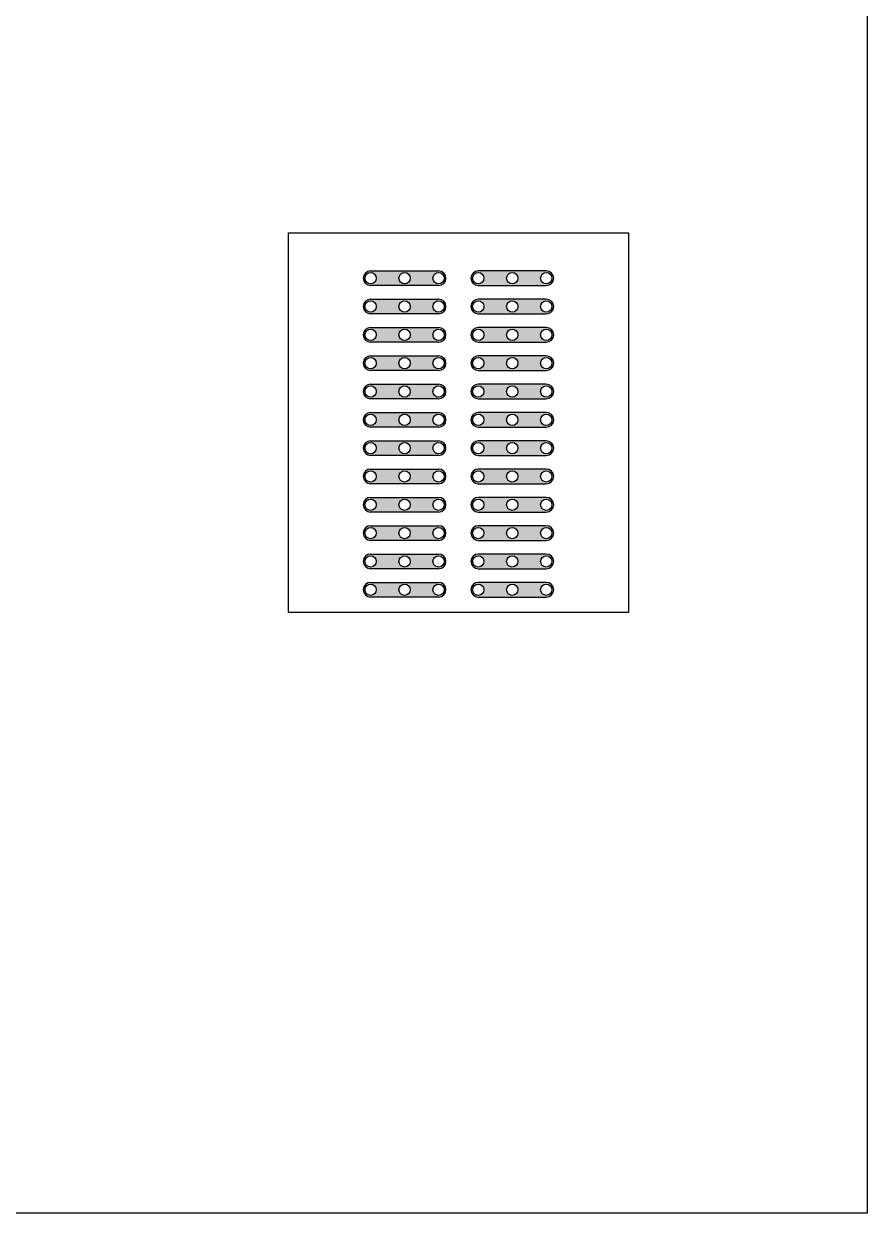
# Model space of a CAD drawing. Header units: millimetres. Extents: x -212 to 952, y -78 to 872.
# Drawn here: x 10.9 to 85.3, y 662.3 to 767.3 of the extents above; entities that cross this region are included whole.
import ezdxf

# ---------------------------------------------------------------- set-up
doc = ezdxf.new("R2010")
doc.units = ezdxf.units.MM
doc.layers.add('PCB_2', color=6, linetype='Continuous', lineweight=25)

msp = doc.modelspace()

# ---------------------------------------------------------------- hatches: boundary and pattern name
at = {"layer": 'PCB_2'}
h = msp.add_hatch(color=256, dxfattribs=at)
h.set_gradient(color1=(255, 0, 0), color2=(255, 0, 0))
edge = h.paths.add_edge_path()
edge.add_arc((41.537, 744.831), 0.5, 0, 360)
edge = h.paths.add_edge_path()
edge.add_arc((44.537, 744.831), 0.5, 0, 360)
edge = h.paths.add_edge_path()
edge.add_arc((47.537, 744.831), 0.5, 0, 360)
edge = h.paths.add_edge_path()
edge.add_line((47.537, 744.181), (41.537, 744.181))
edge.add_arc((41.537, 744.831), 0.65, 90, 270, ccw=False)
edge.add_line((41.537, 745.481), (47.537, 745.481))
edge.add_arc((47.537, 744.831), 0.65, -90, 90, ccw=False)
h = msp.add_hatch(color=256, dxfattribs=at)
h.set_gradient(color1=(255, 0, 0), color2=(255, 0, 0))
edge = h.paths.add_edge_path()
edge.add_arc((57.037, 744.831), 0.5, 0, 360)
edge = h.paths.add_edge_path()
edge.add_arc((54.037, 744.831), 0.5, 0, 360)
edge = h.paths.add_edge_path()
edge.add_arc((51.037, 744.831), 0.5, 0, 360)
edge = h.paths.add_edge_path()
edge.add_line((51.037, 744.181), (57.037, 744.181))
edge.add_arc((57.037, 744.831), 0.65, 270, 450)
edge.add_line((57.037, 745.481), (51.037, 745.481))
edge.add_arc((51.037, 744.831), 0.65, 90, 270)
h = msp.add_hatch(color=256, dxfattribs=at)
h.set_gradient(color1=(255, 0, 0), color2=(255, 0, 0))
edge = h.paths.add_edge_path()
edge.add_arc((41.537, 742.331), 0.5, 0, 360)
edge = h.paths.add_edge_path()
edge.add_arc((44.537, 742.331), 0.5, 0, 360)
edge = h.paths.add_edge_path()
edge.add_arc((47.537, 742.331), 0.5, 0, 360)
edge = h.paths.add_edge_path()
edge.add_line((47.537, 741.681), (41.537, 741.681))
edge.add_arc((41.537, 742.331), 0.65, 90, 270, ccw=False)
edge.add_line((41.537, 742.981), (47.537, 742.981))
edge.add_arc((47.537, 742.331), 0.65, -90, 90, ccw=False)
h = msp.add_hatch(color=256, dxfattribs=at)
h.set_gradient(color1=(255, 0, 0), color2=(255, 0, 0))
edge = h.paths.add_edge_path()
edge.add_arc((57.037, 742.331), 0.5, 0, 360)
edge = h.paths.add_edge_path()
edge.add_arc((54.037, 742.331), 0.5, 0, 360)
edge = h.paths.add_edge_path()
edge.add_arc((51.037, 742.331), 0.5, 0, 360)
edge = h.paths.add_edge_path()
edge.add_line((51.037, 741.681), (57.037, 741.681))
edge.add_arc((57.037, 742.331), 0.65, 270, 450)
edge.add_line((57.037, 742.981), (51.037, 742.981))
edge.add_arc((51.037, 742.331), 0.65, 90, 270)
h = msp.add_hatch(color=256, dxfattribs=at)
h.set_gradient(color1=(255, 0, 0), color2=(255, 0, 0))
edge = h.paths.add_edge_path()
edge.add_arc((41.537, 739.831), 0.5, 0, 360)
edge = h.paths.add_edge_path()
edge.add_arc((44.537, 739.831), 0.5, 0, 360)
edge = h.paths.add_edge_path()
edge.add_arc((47.537, 739.831), 0.5, 0, 360)
edge = h.paths.add_edge_path()
edge.add_line((47.537, 739.181), (41.537, 739.181))
edge.add_arc((41.537, 739.831), 0.65, 90, 270, ccw=False)
edge.add_line((41.537, 740.481), (47.537, 740.481))
edge.add_arc((47.537, 739.831), 0.65, -90, 90, ccw=False)
h = msp.add_hatch(color=256, dxfattribs=at)
h.set_gradient(color1=(255, 0, 0), color2=(255, 0, 0))
edge = h.paths.add_edge_path()
edge.add_arc((57.037, 739.831), 0.5, 0, 360)
edge = h.paths.add_edge_path()
edge.add_arc((54.037, 739.831), 0.5, 0, 360)
edge = h.paths.add_edge_path()
edge.add_arc((51.037, 739.831), 0.5, 0, 360)
edge = h.paths.add_edge_path()
edge.add_line((51.037, 739.181), (57.037, 739.181))
edge.add_arc((57.037, 739.831), 0.65, 270, 450)
edge.add_line((57.037, 740.481), (51.037, 740.481))
edge.add_arc((51.037, 739.831), 0.65, 90, 270)
h = msp.add_hatch(color=256, dxfattribs=at)
h.set_gradient(color1=(255, 0, 0), color2=(255, 0, 0))
edge = h.paths.add_edge_path()
edge.add_arc((41.537, 737.331), 0.5, 0, 360)
edge = h.paths.add_edge_path()
edge.add_arc((44.537, 737.331), 0.5, 0, 360)
edge = h.paths.add_edge_path()
edge.add_arc((47.537, 737.331), 0.5, 0, 360)
edge = h.paths.add_edge_path()
edge.add_line((47.537, 736.681), (41.537, 736.681))
edge.add_arc((41.537, 737.331), 0.65, 90, 270, ccw=False)
edge.add_line((41.537, 737.981), (47.537, 737.981))
edge.add_arc((47.537, 737.331), 0.65, -90, 90, ccw=False)
h = msp.add_hatch(color=256, dxfattribs=at)
h.set_gradient(color1=(255, 0, 0), color2=(255, 0, 0))
edge = h.paths.add_edge_path()
edge.add_arc((57.037, 737.331), 0.5, 0, 360)
edge = h.paths.add_edge_path()
edge.add_arc((54.037, 737.331), 0.5, 0, 360)
edge = h.paths.add_edge_path()
edge.add_arc((51.037, 737.331), 0.5, 0, 360)
edge = h.paths.add_edge_path()
edge.add_line((51.037, 736.681), (57.037, 736.681))
edge.add_arc((57.037, 737.331), 0.65, 270, 450)
edge.add_line((57.037, 737.981), (51.037, 737.981))
edge.add_arc((51.037, 737.331), 0.65, 90, 270)
h = msp.add_hatch(color=256, dxfattribs=at)
h.set_gradient(color1=(255, 0, 0), color2=(255, 0, 0))
edge = h.paths.add_edge_path()
edge.add_arc((41.537, 734.831), 0.5, 0, 360)
edge = h.paths.add_edge_path()
edge.add_arc((44.537, 734.831), 0.5, 0, 360)
edge = h.paths.add_edge_path()
edge.add_arc((47.537, 734.831), 0.5, 0, 360)
edge = h.paths.add_edge_path()
edge.add_line((47.537, 734.181), (41.537, 734.181))
edge.add_arc((41.537, 734.831), 0.65, 90, 270, ccw=False)
edge.add_line((41.537, 735.481), (47.537, 735.481))
edge.add_arc((47.537, 734.831), 0.65, -90, 90, ccw=False)
h = msp.add_hatch(color=256, dxfattribs=at)
h.set_gradient(color1=(255, 0, 0), color2=(255, 0, 0))
edge = h.paths.add_edge_path()
edge.add_arc((57.037, 734.831), 0.5, 0, 360)
edge = h.paths.add_edge_path()
edge.add_arc((54.037, 734.831), 0.5, 0, 360)
edge = h.paths.add_edge_path()
edge.add_arc((51.037, 734.831), 0.5, 0, 360)
edge = h.paths.add_edge_path()
edge.add_line((51.037, 734.181), (57.037, 734.181))
edge.add_arc((57.037, 734.831), 0.65, 270, 450)
edge.add_line((57.037, 735.481), (51.037, 735.481))
edge.add_arc((51.037, 734.831), 0.65, 90, 270)
h = msp.add_hatch(color=256, dxfattribs=at)
h.set_gradient(color1=(255, 0, 0), color2=(255, 0, 0))
edge = h.paths.add_edge_path()
edge.add_arc((41.537, 732.331), 0.5, 0, 360)
edge = h.paths.add_edge_path()
edge.add_arc((44.537, 732.331), 0.5, 0, 360)
edge = h.paths.add_edge_path()
edge.add_arc((47.537, 732.331), 0.5, 0, 360)
edge = h.paths.add_edge_path()
edge.add_line((47.537, 731.681), (41.537, 731.681))
edge.add_arc((41.537, 732.331), 0.65, 90, 270, ccw=False)
edge.add_line((41.537, 732.981), (47.537, 732.981))
edge.add_arc((47.537, 732.331), 0.65, -90, 90, ccw=False)
h = msp.add_hatch(color=256, dxfattribs=at)
h.set_gradient(color1=(255, 0, 0), color2=(255, 0, 0))
edge = h.paths.add_edge_path()
edge.add_arc((57.037, 732.331), 0.5, 0, 360)
edge = h.paths.add_edge_path()
edge.add_arc((54.037, 732.331), 0.5, 0, 360)
edge = h.paths.add_edge_path()
edge.add_arc((51.037, 732.331), 0.5, 0, 360)
edge = h.paths.add_edge_path()
edge.add_line((51.037, 731.681), (57.037, 731.681))
edge.add_arc((57.037, 732.331), 0.65, 270, 450)
edge.add_line((57.037, 732.981), (51.037, 732.981))
edge.add_arc((51.037, 732.331), 0.65, 90, 270)
h = msp.add_hatch(color=256, dxfattribs=at)
h.set_gradient(color1=(255, 0, 0), color2=(255, 0, 0))
edge = h.paths.add_edge_path()
edge.add_arc((41.537, 729.831), 0.5, 0, 360)
edge = h.paths.add_edge_path()
edge.add_arc((44.537, 729.831), 0.5, 0, 360)
edge = h.paths.add_edge_path()
edge.add_arc((47.537, 729.831), 0.5, 0, 360)
edge = h.paths.add_edge_path()
edge.add_line((47.537, 729.181), (41.537, 729.181))
edge.add_arc((41.537, 729.831), 0.65, 90, 270, ccw=False)
edge.add_line((41.537, 730.481), (47.537, 730.481))
edge.add_arc((47.537, 729.831), 0.65, -90, 90, ccw=False)
h = msp.add_hatch(color=256, dxfattribs=at)
h.set_gradient(color1=(255, 0, 0), color2=(255, 0, 0))
edge = h.paths.add_edge_path()
edge.add_arc((57.037, 729.831), 0.5, 0, 360)
edge = h.paths.add_edge_path()
edge.add_arc((54.037, 729.831), 0.5, 0, 360)
edge = h.paths.add_edge_path()
edge.add_arc((51.037, 729.831), 0.5, 0, 360)
edge = h.paths.add_edge_path()
edge.add_line((51.037, 729.181), (57.037, 729.181))
edge.add_arc((57.037, 729.831), 0.65, 270, 450)
edge.add_line((57.037, 730.481), (51.037, 730.481))
edge.add_arc((51.037, 729.831), 0.65, 90, 270)
h = msp.add_hatch(color=256, dxfattribs=at)
h.set_gradient(color1=(255, 0, 0), color2=(255, 0, 0))
edge = h.paths.add_edge_path()
edge.add_arc((41.537, 727.331), 0.5, 0, 360)
edge = h.paths.add_edge_path()
edge.add_arc((44.537, 727.331), 0.5, 0, 360)
edge = h.paths.add_edge_path()
edge.add_arc((47.537, 727.331), 0.5, 0, 360)
edge = h.paths.add_edge_path()
edge.add_line((47.537, 726.681), (41.537, 726.681))
edge.add_arc((41.537, 727.331), 0.65, 90, 270, ccw=False)
edge.add_line((41.537, 727.981), (47.537, 727.981))
edge.add_arc((47.537, 727.331), 0.65, -90, 90, ccw=False)
h = msp.add_hatch(color=256, dxfattribs=at)
h.set_gradient(color1=(255, 0, 0), color2=(255, 0, 0))
edge = h.paths.add_edge_path()
edge.add_arc((57.037, 727.331), 0.5, 0, 360)
edge = h.paths.add_edge_path()
edge.add_arc((54.037, 727.331), 0.5, 0, 360)
edge = h.paths.add_edge_path()
edge.add_arc((51.037, 727.331), 0.5, 0, 360)
edge = h.paths.add_edge_path()
edge.add_line((51.037, 726.681), (57.037, 726.681))
edge.add_arc((57.037, 727.331), 0.65, 270, 450)
edge.add_line((57.037, 727.981), (51.037, 727.981))
edge.add_arc((51.037, 727.331), 0.65, 90, 270)
h = msp.add_hatch(color=256, dxfattribs=at)
h.set_gradient(color1=(255, 0, 0), color2=(255, 0, 0))
edge = h.paths.add_edge_path()
edge.add_arc((41.537, 724.831), 0.5, 0, 360)
edge = h.paths.add_edge_path()
edge.add_arc((44.537, 724.831), 0.5, 0, 360)
edge = h.paths.add_edge_path()
edge.add_arc((47.537, 724.831), 0.5, 0, 360)
edge = h.paths.add_edge_path()
edge.add_line((47.537, 724.181), (41.537, 724.181))
edge.add_arc((41.537, 724.831), 0.65, 90, 270, ccw=False)
edge.add_line((41.537, 725.481), (47.537, 725.481))
edge.add_arc((47.537, 724.831), 0.65, -90, 90, ccw=False)
h = msp.add_hatch(color=256, dxfattribs=at)
h.set_gradient(color1=(255, 0, 0), color2=(255, 0, 0))
edge = h.paths.add_edge_path()
edge.add_arc((57.037, 724.831), 0.5, 0, 360)
edge = h.paths.add_edge_path()
edge.add_arc((54.037, 724.831), 0.5, 0, 360)
edge = h.paths.add_edge_path()
edge.add_arc((51.037, 724.831), 0.5, 0, 360)
edge = h.paths.add_edge_path()
edge.add_line((51.037, 724.181), (57.037, 724.181))
edge.add_arc((57.037, 724.831), 0.65, 270, 450)
edge.add_line((57.037, 725.481), (51.037, 725.481))
edge.add_arc((51.037, 724.831), 0.65, 90, 270)
h = msp.add_hatch(color=256, dxfattribs=at)
h.set_gradient(color1=(255, 0, 0), color2=(255, 0, 0))
edge = h.paths.add_edge_path()
edge.add_arc((41.537, 722.331), 0.5, 0, 360)
edge = h.paths.add_edge_path()
edge.add_arc((44.537, 722.331), 0.5, 0, 360)
edge = h.paths.add_edge_path()
edge.add_arc((47.537, 722.331), 0.5, 0, 360)
edge = h.paths.add_edge_path()
edge.add_line((47.537, 721.681), (41.537, 721.681))
edge.add_arc((41.537, 722.331), 0.65, 90, 270, ccw=False)
edge.add_line((41.537, 722.981), (47.537, 722.981))
edge.add_arc((47.537, 722.331), 0.65, -90, 90, ccw=False)
h = msp.add_hatch(color=256, dxfattribs=at)
h.set_gradient(color1=(255, 0, 0), color2=(255, 0, 0))
edge = h.paths.add_edge_path()
edge.add_arc((57.037, 722.331), 0.5, 0, 360)
edge = h.paths.add_edge_path()
edge.add_arc((54.037, 722.331), 0.5, 0, 360)
edge = h.paths.add_edge_path()
edge.add_arc((51.037, 722.331), 0.5, 0, 360)
edge = h.paths.add_edge_path()
edge.add_line((51.037, 721.681), (57.037, 721.681))
edge.add_arc((57.037, 722.331), 0.65, 270, 450)
edge.add_line((57.037, 722.981), (51.037, 722.981))
edge.add_arc((51.037, 722.331), 0.65, 90, 270)
h = msp.add_hatch(color=256, dxfattribs=at)
h.set_gradient(color1=(255, 0, 0), color2=(255, 0, 0))
edge = h.paths.add_edge_path()
edge.add_arc((41.537, 719.831), 0.5, 0, 360)
edge = h.paths.add_edge_path()
edge.add_arc((44.537, 719.831), 0.5, 0, 360)
edge = h.paths.add_edge_path()
edge.add_arc((47.537, 719.831), 0.5, 0, 360)
edge = h.paths.add_edge_path()
edge.add_line((47.537, 719.181), (41.537, 719.181))
edge.add_arc((41.537, 719.831), 0.65, 90, 270, ccw=False)
edge.add_line((41.537, 720.481), (47.537, 720.481))
edge.add_arc((47.537, 719.831), 0.65, -90, 90, ccw=False)
h = msp.add_hatch(color=256, dxfattribs=at)
h.set_gradient(color1=(255, 0, 0), color2=(255, 0, 0))
edge = h.paths.add_edge_path()
edge.add_arc((57.037, 719.831), 0.5, 0, 360)
edge = h.paths.add_edge_path()
edge.add_arc((54.037, 719.831), 0.5, 0, 360)
edge = h.paths.add_edge_path()
edge.add_arc((51.037, 719.831), 0.5, 0, 360)
edge = h.paths.add_edge_path()
edge.add_line((51.037, 719.181), (57.037, 719.181))
edge.add_arc((57.037, 719.831), 0.65, 270, 450)
edge.add_line((57.037, 720.481), (51.037, 720.481))
edge.add_arc((51.037, 719.831), 0.65, 90, 270)
h = msp.add_hatch(color=256, dxfattribs=at)
h.set_gradient(color1=(255, 0, 0), color2=(255, 0, 0))
edge = h.paths.add_edge_path()
edge.add_arc((41.537, 717.331), 0.5, 0, 360)
edge = h.paths.add_edge_path()
edge.add_arc((44.537, 717.331), 0.5, 0, 360)
edge = h.paths.add_edge_path()
edge.add_arc((47.537, 717.331), 0.5, 0, 360)
edge = h.paths.add_edge_path()
edge.add_line((47.537, 716.681), (41.537, 716.681))
edge.add_arc((41.537, 717.331), 0.65, 90, 270, ccw=False)
edge.add_line((41.537, 717.981), (47.537, 717.981))
edge.add_arc((47.537, 717.331), 0.65, -90, 90, ccw=False)
h = msp.add_hatch(color=256, dxfattribs=at)
h.set_gradient(color1=(255, 0, 0), color2=(255, 0, 0))
edge = h.paths.add_edge_path()
edge.add_arc((57.037, 717.331), 0.5, 0, 360)
edge = h.paths.add_edge_path()
edge.add_arc((54.037, 717.331), 0.5, 0, 360)
edge = h.paths.add_edge_path()
edge.add_arc((51.037, 717.331), 0.5, 0, 360)
edge = h.paths.add_edge_path()
edge.add_line((51.037, 716.681), (57.037, 716.681))
edge.add_arc((57.037, 717.331), 0.65, 270, 450)
edge.add_line((57.037, 717.981), (51.037, 717.981))
edge.add_arc((51.037, 717.331), 0.65, 90, 270)

# ---------------------------------------------------------------- linework, layer by layer
msp.add_lwpolyline([(-211.658, 662.291), (-211.658, 872.291), (85.342, 872.291), (85.342, 662.291)], close=True)
for p, q in [((41.537, 745.481), (47.537, 745.481)), ((57.037, 745.481), (51.037, 745.481)), ((47.537, 744.181), (41.537, 744.181)), ((51.037, 744.181), (57.037, 744.181)), ((41.537, 742.981), (47.537, 742.981)), ((57.037, 742.981), (51.037, 742.981)), ((47.537, 741.681), (41.537, 741.681)), ((51.037, 741.681), (57.037, 741.681)), ((41.537, 740.481), (47.537, 740.481)), ((57.037, 740.481), (51.037, 740.481)), ((47.537, 739.181), (41.537, 739.181)), ((51.037, 739.181), (57.037, 739.181)), ((41.537, 737.981), (47.537, 737.981)), ((57.037, 737.981), (51.037, 737.981)), ((47.537, 736.681), (41.537, 736.681)), ((51.037, 736.681), (57.037, 736.681)), ((41.537, 735.481), (47.537, 735.481)), ((57.037, 735.481), (51.037, 735.481)), ((47.537, 734.181), (41.537, 734.181)), ((51.037, 734.181), (57.037, 734.181)), ((41.537, 732.981), (47.537, 732.981)), ((57.037, 732.981), (51.037, 732.981)), ((47.537, 731.681), (41.537, 731.681)), ((51.037, 731.681), (57.037, 731.681)), ((41.537, 730.481), (47.537, 730.481)), ((57.037, 730.481), (51.037, 730.481)), ((47.537, 729.181), (41.537, 729.181)), ((51.037, 729.181), (57.037, 729.181)), ((41.537, 727.981), (47.537, 727.981)), ((57.037, 727.981), (51.037, 727.981)), ((47.537, 726.681), (41.537, 726.681)), ((51.037, 726.681), (57.037, 726.681)), ((41.537, 725.481), (47.537, 725.481)), ((57.037, 725.481), (51.037, 725.481)), ((47.537, 724.181), (41.537, 724.181)), ((51.037, 724.181), (57.037, 724.181)), ((41.537, 722.981), (47.537, 722.981)), ((57.037, 722.981), (51.037, 722.981)), ((47.537, 721.681), (41.537, 721.681)), ((51.037, 721.681), (57.037, 721.681)), ((41.537, 720.481), (47.537, 720.481)), ((57.037, 720.481), (51.037, 720.481)), ((47.537, 719.181), (41.537, 719.181)), ((51.037, 719.181), (57.037, 719.181)), ((41.537, 717.981), (47.537, 717.981)), ((57.037, 717.981), (51.037, 717.981)), ((47.537, 716.681), (41.537, 716.681)), ((51.037, 716.681), (57.037, 716.681))]:
    msp.add_line(p, q, dxfattribs=at)
msp.add_lwpolyline([(34.287, 715.331), (34.287, 748.831), (64.287, 748.831), (64.287, 715.331)], close=True, dxfattribs=at)
for centre in [(41.537, 744.831), (44.537, 744.831), (47.537, 744.831), (51.037, 744.831), (54.037, 744.831), (57.037, 744.831), (41.537, 742.331), (44.537, 742.331), (47.537, 742.331), (51.037, 742.331), (54.037, 742.331), (57.037, 742.331), (41.537, 739.831), (44.537, 739.831), (47.537, 739.831), (51.037, 739.831), (54.037, 739.831), (57.037, 739.831), (41.537, 737.331), (44.537, 737.331), (47.537, 737.331), (51.037, 737.331), (54.037, 737.331), (57.037, 737.331), (41.537, 734.831), (44.537, 734.831), (47.537, 734.831), (51.037, 734.831), (54.037, 734.831), (57.037, 734.831), (41.537, 732.331), (44.537, 732.331), (47.537, 732.331), (51.037, 732.331), (54.037, 732.331), (57.037, 732.331), (41.537, 729.831), (44.537, 729.831), (47.537, 729.831), (51.037, 729.831), (54.037, 729.831), (57.037, 729.831), (41.537, 727.331), (44.537, 727.331), (47.537, 727.331), (51.037, 727.331), (54.037, 727.331), (57.037, 727.331), (41.537, 724.831), (44.537, 724.831), (47.537, 724.831), (51.037, 724.831), (54.037, 724.831), (57.037, 724.831), (41.537, 722.331), (44.537, 722.331), (47.537, 722.331), (51.037, 722.331), (54.037, 722.331), (57.037, 722.331), (41.537, 719.831), (44.537, 719.831), (47.537, 719.831), (51.037, 719.831), (54.037, 719.831), (57.037, 719.831), (41.537, 717.331), (44.537, 717.331), (47.537, 717.331), (51.037, 717.331), (54.037, 717.331), (57.037, 717.331)]:
    msp.add_circle(centre, 0.5, dxfattribs=at)
for centre, start, end in [((41.537, 744.831), 90, 270), ((47.537, 744.831), 270, 90), ((51.037, 744.831), 90, 270), ((57.037, 744.831), 270, 90), ((41.537, 742.331), 90, 270), ((47.537, 742.331), 270, 90), ((51.037, 742.331), 90, 270), ((57.037, 742.331), 270, 90), ((41.537, 739.831), 90, 270), ((47.537, 739.831), 270, 90), ((51.037, 739.831), 90, 270), ((57.037, 739.831), 270, 90), ((41.537, 737.331), 90, 270), ((47.537, 737.331), 270, 90), ((51.037, 737.331), 90, 270), ((57.037, 737.331), 270, 90), ((41.537, 734.831), 90, 270), ((47.537, 734.831), 270, 90), ((51.037, 734.831), 90, 270), ((57.037, 734.831), 270, 90), ((41.537, 732.331), 90, 270), ((47.537, 732.331), 270, 90), ((51.037, 732.331), 90, 270), ((57.037, 732.331), 270, 90), ((41.537, 729.831), 90, 270), ((47.537, 729.831), 270, 90), ((51.037, 729.831), 90, 270), ((57.037, 729.831), 270, 90), ((41.537, 727.331), 90, 270), ((47.537, 727.331), 270, 90), ((51.037, 727.331), 90, 270), ((57.037, 727.331), 270, 90), ((41.537, 724.831), 90, 270), ((47.537, 724.831), 270, 90), ((51.037, 724.831), 90, 270), ((57.037, 724.831), 270, 90), ((41.537, 722.331), 90, 270), ((47.537, 722.331), 270, 90), ((51.037, 722.331), 90, 270), ((57.037, 722.331), 270, 90), ((41.537, 719.831), 90, 270), ((47.537, 719.831), 270, 90), ((51.037, 719.831), 90, 270), ((57.037, 719.831), 270, 90), ((41.537, 717.331), 90, 270), ((47.537, 717.331), 270, 90), ((51.037, 717.331), 90, 270), ((57.037, 717.331), 270, 90)]:
    msp.add_arc(centre, 0.65, start, end, dxfattribs=at)

doc.saveas('drawing.dxf')
